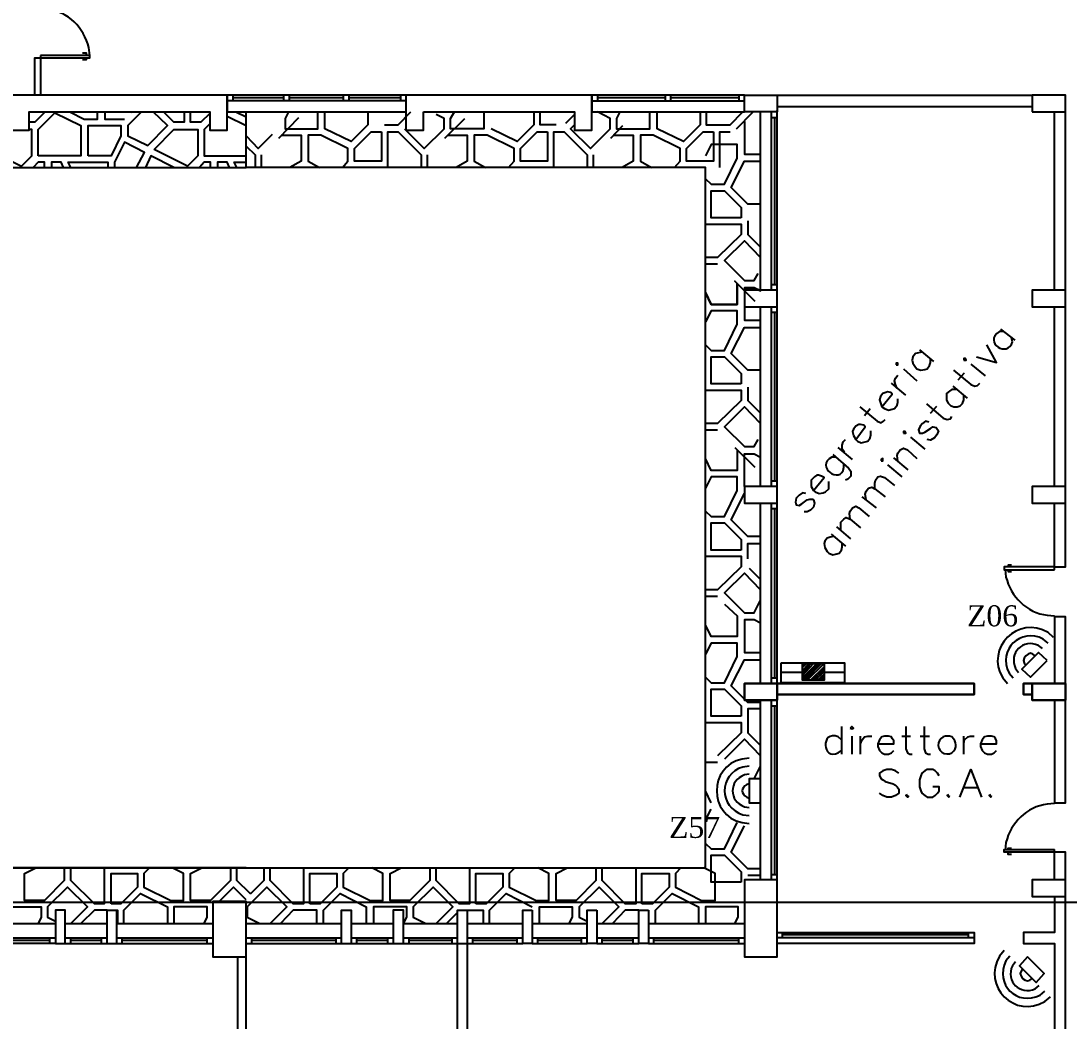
# Model space of a CAD drawing. Header units: millimetres. Extents: x 2592 to 5194, y 1172 to 2359.
# Drawn here: x 2597.608 to 2598.707, y 1182.285 to 1183.334 of the extents above; entities that cross this region are included whole.
import ezdxf

# ---------------------------------------------------------------- set-up
doc = ezdxf.new("R2010")
doc.units = ezdxf.units.MM
doc.layers.add('PDF _Geometria', color=7, linetype='Continuous')
doc.layers.add('PDF _Testo', color=7, linetype='Continuous')
doc.styles.add('PDF Times New Roman', font='times.ttf')

msp = doc.modelspace()

# ---------------------------------------------------------------- linework, layer by layer
msp.add_line((2595.3128, 1182.4099), (2599.5128, 1182.4099))
at = {"layer": 'PDF _Geometria', "lineweight": 25}
for points in [[(2597.6769, 1183.2974), (2597.6769, 1183.2999), (2597.6728, 1183.2999)], [(2597.6803, 1183.2974), (2597.6794, 1183.3057)], [(2597.6228, 1183.2557), (2597.6228, 1183.2949), (2597.6286, 1183.2949), (2597.6286, 1183.2557)], [(2597.6728, 1183.2932), (2597.6769, 1183.2932), (2597.6769, 1183.2949)], [(2598.0119, 1183.2557), (2597.8244, 1183.2557), (2597.5978, 1183.2557), (2597.5978, 1183.219), (2597.6169, 1183.219), (2597.6169, 1183.2382), (2597.8061, 1183.2382), (2597.8061, 1183.219), (2597.8244, 1183.219), (2597.8244, 1183.2557), (2597.8244, 1183.2382), (2598.0119, 1183.2382)], [(2597.8303, 1183.2557), (2597.8303, 1183.2499)], [(2597.8836, 1183.2557), (2597.8836, 1183.2499)], [(2597.8894, 1183.2557), (2597.8894, 1183.2499)], [(2597.9461, 1183.2557), (2597.9461, 1183.2499)], [(2597.9519, 1183.2557), (2597.9519, 1183.2499)], [(2598.0061, 1183.2557), (2598.0061, 1183.2499)], [(2598.2069, 1183.2499), (2598.3669, 1183.2499), (2598.3669, 1183.2557), (2598.4011, 1183.2557), (2598.6686, 1183.2557)], [(2598.2128, 1183.2557), (2598.2128, 1183.2499)], [(2598.2836, 1183.2557), (2598.2836, 1183.2499)], [(2598.2894, 1183.2557), (2598.2894, 1183.2499)], [(2598.3611, 1183.2557), (2598.3611, 1183.2499)], [(2598.4011, 1183.2557), (2598.4011, 1183.2382), (2598.3669, 1183.2382)], [(2598.0119, 1183.2499), (2597.8244, 1183.2499)], [(2597.8836, 1183.2532), (2597.8303, 1183.2532)], [(2597.9461, 1183.2532), (2597.8894, 1183.2532)], [(2598.0061, 1183.2532), (2597.9519, 1183.2532)], [(2598.2836, 1183.2532), (2598.2128, 1183.2532)], [(2598.3611, 1183.2532), (2598.2894, 1183.2532)], [(2598.3669, 1183.2532), (2598.3678, 1183.2532)], [(2598.4011, 1183.0515), (2598.3669, 1183.0515), (2598.3669, 1183.034), (2598.4011, 1183.034), (2598.4011, 1183.0515), (2598.4011, 1183.2399)], [(2598.3836, 1183.0515), (2598.3836, 1183.2382)], [(2598.3953, 1183.0515), (2598.3953, 1183.2382)], [(2598.4011, 1183.244), (2598.6686, 1183.244)], [(2598.6919, 1182.7615), (2598.7036, 1182.7615), (2598.7036, 1183.2399)], [(2598.6919, 1183.0515), (2598.6919, 1183.2382)], [(2598.3953, 1183.2324), (2598.4011, 1183.2324)], [(2598.3986, 1183.0574), (2598.3986, 1183.2324)], [(2598.3953, 1183.0574), (2598.4011, 1183.0574)], [(2598.3836, 1182.8457), (2598.3836, 1183.034)], [(2598.3953, 1182.8457), (2598.3953, 1183.034)], [(2598.3953, 1183.0282), (2598.4011, 1183.0282)], [(2598.3986, 1182.8515), (2598.3986, 1183.0282)], [(2598.4011, 1182.8457), (2598.4011, 1183.034)], [(2598.6919, 1182.8457), (2598.6919, 1183.034)], [(2598.6386, 1183.0082), (2598.6344, 1183.0082)], [(2598.6353, 1183.0107), (2598.6503, 1182.999)], [(2598.6103, 1182.9815), (2598.6311, 1182.9757), (2598.6211, 1182.994)], [(2598.6478, 1182.9974), (2598.6469, 1183.0015)], [(2598.5528, 1182.9865), (2598.5461, 1182.9849), (2598.5436, 1182.9815), (2598.5428, 1182.9782), (2598.5436, 1182.9749), (2598.5461, 1182.9707), (2598.5478, 1182.969), (2598.5519, 1182.9674), (2598.5561, 1182.9682), (2598.5586, 1182.969), (2598.5611, 1182.9724), (2598.5619, 1182.9757), (2598.5619, 1182.979)], [(2598.5503, 1182.989), (2598.5653, 1182.9765)], [(2598.6044, 1182.974), (2598.6194, 1182.9615)], [(2598.5269, 1182.9482), (2598.5253, 1182.9524), (2598.5244, 1182.9565), (2598.5253, 1182.959), (2598.5278, 1182.9624)], [(2598.5336, 1182.969), (2598.5478, 1182.9565)], [(2598.5861, 1182.9674), (2598.6044, 1182.9524), (2598.6086, 1182.9507), (2598.6111, 1182.9515), (2598.6136, 1182.954)], [(2598.5911, 1182.9574), (2598.5978, 1182.9649)], [(2598.5361, 1182.9415), (2598.5211, 1182.954)], [(2598.5886, 1182.9474), (2598.5844, 1182.9474), (2598.5819, 1182.9457), (2598.5786, 1182.9432), (2598.5786, 1182.9399)], [(2598.5853, 1182.9507), (2598.6003, 1182.9382)], [(2598.5111, 1182.929), (2598.5219, 1182.9424), (2598.5203, 1182.944), (2598.5169, 1182.9449), (2598.5153, 1182.944), (2598.5119, 1182.9432), (2598.5094, 1182.9399), (2598.5086, 1182.9365), (2598.5094, 1182.9332), (2598.5111, 1182.929), (2598.5136, 1182.9274), (2598.5178, 1182.9257), (2598.5219, 1182.9265), (2598.5244, 1182.9274), (2598.5269, 1182.9307), (2598.5278, 1182.934), (2598.5278, 1182.9374)], [(2598.5969, 1182.9365), (2598.5969, 1182.9407)], [(2598.4878, 1182.929), (2598.5061, 1182.914), (2598.5103, 1182.9124), (2598.5128, 1182.914), (2598.5144, 1182.9157)], [(2598.4928, 1182.9199), (2598.4986, 1182.9274)], [(2598.5578, 1182.9324), (2598.5753, 1182.9174), (2598.5794, 1182.9157), (2598.5828, 1182.9165), (2598.5844, 1182.919)], [(2598.5619, 1182.9224), (2598.5686, 1182.9299)], [(2598.4836, 1182.8949), (2598.4936, 1182.9082), (2598.4919, 1182.9099), (2598.4886, 1182.9107), (2598.4869, 1182.9107), (2598.4836, 1182.909), (2598.4811, 1182.9057), (2598.4803, 1182.9032), (2598.4811, 1182.899), (2598.4836, 1182.8949), (2598.4853, 1182.8932), (2598.4894, 1182.8915), (2598.4936, 1182.8924), (2598.4961, 1182.8932), (2598.4986, 1182.8965), (2598.4994, 1182.8999), (2598.4994, 1182.904)], [(2598.5603, 1182.9132), (2598.5569, 1182.914), (2598.5536, 1182.9115), (2598.5511, 1182.909), (2598.5494, 1182.9049), (2598.5503, 1182.9015), (2598.5536, 1182.9015), (2598.5561, 1182.9024), (2598.5619, 1182.9065), (2598.5644, 1182.9082), (2598.5678, 1182.9074), (2598.5686, 1182.9065), (2598.5703, 1182.904), (2598.5686, 1182.8999), (2598.5661, 1182.8965), (2598.5619, 1182.894), (2598.5586, 1182.8949)], [(2598.4719, 1182.8815), (2598.4694, 1182.8849), (2598.4694, 1182.889), (2598.4703, 1182.8924), (2598.4728, 1182.8949)], [(2598.5411, 1182.8974), (2598.5561, 1182.8849)], [(2598.4803, 1182.874), (2598.4653, 1182.8865)], [(2598.5278, 1182.8724), (2598.5269, 1182.8782), (2598.5278, 1182.8807), (2598.5303, 1182.884), (2598.5336, 1182.8857), (2598.5378, 1182.884), (2598.5478, 1182.8749)], [(2598.4628, 1182.8765), (2598.4586, 1182.8765)], [(2598.4594, 1182.879), (2598.4761, 1182.8649), (2598.4786, 1182.8615), (2598.4786, 1182.8565), (2598.4753, 1182.8532), (2598.4728, 1182.8524)], [(2598.5386, 1182.8632), (2598.5236, 1182.8757)], [(2598.4711, 1182.8657), (2598.4711, 1182.8699)], [(2598.5169, 1182.8682), (2598.5319, 1182.8557)], [(2598.3953, 1182.8515), (2598.4011, 1182.8515)], [(2598.4394, 1182.8415), (2598.4503, 1182.8549), (2598.4478, 1182.8565), (2598.4444, 1182.8574), (2598.4428, 1182.8574), (2598.4403, 1182.8557), (2598.4369, 1182.8524), (2598.4369, 1182.8457), (2598.4394, 1182.8415), (2598.4411, 1182.8399), (2598.4453, 1182.8382), (2598.4494, 1182.839), (2598.4519, 1182.8399), (2598.4553, 1182.8432), (2598.4553, 1182.8507)], [(2598.5036, 1182.8432), (2598.5036, 1182.849), (2598.5044, 1182.8524), (2598.5069, 1182.8557), (2598.5094, 1182.8565), (2598.5136, 1182.8549), (2598.5244, 1182.8465)], [(2598.4311, 1182.8382), (2598.4278, 1182.839), (2598.4244, 1182.8365), (2598.4211, 1182.8332), (2598.4203, 1182.829), (2598.4211, 1182.8265), (2598.4244, 1182.8257), (2598.4269, 1182.8274), (2598.4328, 1182.8315), (2598.4353, 1182.8324), (2598.4386, 1182.8324), (2598.4394, 1182.8315), (2598.4403, 1182.8282), (2598.4394, 1182.824), (2598.4361, 1182.8207), (2598.4328, 1182.819), (2598.4294, 1182.819)], [(2598.4944, 1182.8315), (2598.4936, 1182.8374), (2598.4944, 1182.8407), (2598.4969, 1182.844), (2598.5003, 1182.8449), (2598.5036, 1182.8432), (2598.5144, 1182.8349)], [(2598.4011, 1182.639), (2598.3669, 1182.639), (2598.3669, 1182.6215), (2598.4011, 1182.6215), (2598.4011, 1182.639), (2598.4011, 1182.6215), (2598.3669, 1182.6215), (2598.3669, 1182.639), (2598.4011, 1182.639), (2598.6078, 1182.639), (2598.4011, 1182.639), (2598.4011, 1182.8282)], [(2598.3836, 1182.639), (2598.3836, 1182.8282)], [(2598.3953, 1182.639), (2598.3953, 1182.8282)], [(2598.5053, 1182.8232), (2598.4903, 1182.8349)], [(2598.6919, 1182.7582), (2598.6919, 1182.7615), (2598.6919, 1182.8282)], [(2598.3953, 1182.8224), (2598.4011, 1182.8224)], [(2598.3986, 1182.6449), (2598.3986, 1182.8224)], [(2598.4778, 1182.8115), (2598.4769, 1182.8174), (2598.4778, 1182.8199), (2598.4803, 1182.8232), (2598.4836, 1182.8249), (2598.4869, 1182.8232), (2598.4978, 1182.814)], [(2598.4678, 1182.7999), (2598.4678, 1182.8082), (2598.4711, 1182.8115), (2598.4736, 1182.8132), (2598.4778, 1182.8115), (2598.4886, 1182.8024)], [(2598.4578, 1182.7957), (2598.4728, 1182.7832)], [(2598.4786, 1182.7907), (2598.4636, 1182.8032)], [(2598.4611, 1182.7932), (2598.4569, 1182.7924), (2598.4536, 1182.7915), (2598.4511, 1182.7882), (2598.4503, 1182.7857), (2598.4511, 1182.7815), (2598.4536, 1182.7774), (2598.4553, 1182.7757), (2598.4594, 1182.774), (2598.4636, 1182.7749), (2598.4661, 1182.7757), (2598.4686, 1182.779), (2598.4694, 1182.7824), (2598.4694, 1182.7857)], [(2598.7036, 1182.6215), (2598.7036, 1182.639), (2598.7036, 1182.6215), (2598.6686, 1182.6215), (2598.6686, 1182.639), (2598.6686, 1182.6215), (2598.7036, 1182.6215), (2598.7036, 1182.709), (2598.6919, 1182.709), (2598.6919, 1182.639)], [(2598.3953, 1182.6449), (2598.4011, 1182.6449)], [(2598.6919, 1182.6215), (2598.6919, 1182.514), (2598.7036, 1182.514), (2598.7036, 1182.639), (2598.6686, 1182.639), (2598.7036, 1182.639)], [(2598.4011, 1182.4332), (2598.3669, 1182.4332), (2598.3669, 1182.3524), (2598.4011, 1182.3524), (2598.4011, 1182.4332), (2598.4011, 1182.6215)], [(2598.3836, 1182.4332), (2598.3836, 1182.6215)], [(2598.3953, 1182.4332), (2598.3953, 1182.6215)], [(2598.3953, 1182.6157), (2598.4011, 1182.6157)], [(2598.3986, 1182.439), (2598.3986, 1182.6157)], [(2598.4686, 1182.594), (2598.4686, 1182.5649)], [(2598.5361, 1182.594), (2598.5361, 1182.5707), (2598.5378, 1182.5665), (2598.5403, 1182.5649), (2598.5428, 1182.5649)], [(2598.5553, 1182.594), (2598.5553, 1182.5707), (2598.5569, 1182.5665), (2598.5594, 1182.5649), (2598.5619, 1182.5649)], [(2598.4686, 1182.5799), (2598.4653, 1182.5832)], [(2598.4794, 1182.584), (2598.4794, 1182.5649)], [(2598.4886, 1182.5649), (2598.4886, 1182.584)], [(2598.4886, 1182.5757), (2598.4903, 1182.5799), (2598.4928, 1182.5832), (2598.4961, 1182.584), (2598.5003, 1182.584)], [(2598.5069, 1182.5757), (2598.5236, 1182.5757), (2598.5236, 1182.579), (2598.5219, 1182.5815), (2598.5211, 1182.5832), (2598.5178, 1182.584), (2598.5136, 1182.584), (2598.5111, 1182.5832), (2598.5086, 1182.5799), (2598.5069, 1182.5757), (2598.5069, 1182.5732), (2598.5086, 1182.569), (2598.5111, 1182.5665), (2598.5136, 1182.5649), (2598.5178, 1182.5649), (2598.5211, 1182.5665), (2598.5236, 1182.569)], [(2598.5319, 1182.584), (2598.5411, 1182.584)], [(2598.5511, 1182.584), (2598.5611, 1182.584)], [(2598.5969, 1182.5649), (2598.5969, 1182.584)], [(2598.5969, 1182.5757), (2598.5978, 1182.5799), (2598.6011, 1182.5832), (2598.6036, 1182.584), (2598.6078, 1182.584)], [(2598.6144, 1182.5757), (2598.6311, 1182.5757), (2598.6311, 1182.579), (2598.6303, 1182.5815), (2598.6286, 1182.5832), (2598.6261, 1182.584), (2598.6219, 1182.584), (2598.6186, 1182.5832), (2598.6161, 1182.5799), (2598.6144, 1182.5757), (2598.6144, 1182.5732), (2598.6161, 1182.569), (2598.6186, 1182.5665), (2598.6219, 1182.5649), (2598.6261, 1182.5649), (2598.6286, 1182.5665), (2598.6311, 1182.569)], [(2598.4653, 1182.5665), (2598.4686, 1182.569)], [(2598.5286, 1182.5449), (2598.5253, 1182.5474), (2598.5211, 1182.549), (2598.5161, 1182.549), (2598.5119, 1182.5474), (2598.5086, 1182.5449), (2598.5086, 1182.5424), (2598.5103, 1182.539), (2598.5119, 1182.5382), (2598.5144, 1182.5365), (2598.5228, 1182.534), (2598.5253, 1182.5324), (2598.5269, 1182.5307), (2598.5286, 1182.5282), (2598.5286, 1182.524), (2598.5253, 1182.5215), (2598.5211, 1182.5199), (2598.5161, 1182.5199), (2598.5119, 1182.5215), (2598.5086, 1182.524)], [(2598.5711, 1182.5424), (2598.5694, 1182.5449), (2598.5669, 1182.5474), (2598.5644, 1182.549), (2598.5586, 1182.549), (2598.5561, 1182.5474), (2598.5528, 1182.5449), (2598.5519, 1182.5424), (2598.5503, 1182.5382), (2598.5503, 1182.5307), (2598.5519, 1182.5265), (2598.5528, 1182.524), (2598.5561, 1182.5215), (2598.5586, 1182.5199), (2598.5644, 1182.5199), (2598.5669, 1182.5215), (2598.5694, 1182.524), (2598.5711, 1182.5265), (2598.5711, 1182.5307), (2598.5644, 1182.5307)], [(2598.5928, 1182.5199), (2598.6044, 1182.549), (2598.6153, 1182.5199)], [(2598.5969, 1182.5299), (2598.6111, 1182.5299)], [(2598.5378, 1182.5224), (2598.5361, 1182.5215), (2598.5378, 1182.5199), (2598.5394, 1182.5215)], [(2598.5811, 1182.5224), (2598.5794, 1182.5215), (2598.5811, 1182.5199), (2598.5819, 1182.5215)], [(2598.6253, 1182.5224), (2598.6236, 1182.5215), (2598.6253, 1182.5199), (2598.6261, 1182.5215)], [(2598.6919, 1182.4332), (2598.6919, 1182.4624), (2598.6919, 1182.4649)], [(2598.6919, 1182.239), (2598.7036, 1182.239), (2598.7036, 1182.4624), (2598.6919, 1182.4624)], [(2598.3953, 1182.439), (2598.4011, 1182.439)], [(2598.7036, 1182.4332), (2598.6686, 1182.4332), (2598.6686, 1182.4157), (2598.7036, 1182.4157)], [(2597.8353, 1182.3524), (2597.8353, 1182.0799), (2597.8444, 1182.0799), (2597.8444, 1182.3524), (2597.8444, 1182.4107), (2597.8094, 1182.4107), (2597.8094, 1182.3524), (2597.8444, 1182.3524)], [(2598.6919, 1182.4157), (2598.6919, 1182.3782), (2598.6594, 1182.3782), (2598.6594, 1182.3665), (2598.6919, 1182.3665), (2598.6919, 1181.9607), (2598.4069, 1181.9607), (2598.4069, 1181.9665), (2598.6919, 1181.9665)], [(2597.6544, 1182.3665), (2597.6544, 1182.4015), (2597.6444, 1182.4015), (2597.6444, 1182.3665), (2597.6544, 1182.3665), (2597.7086, 1182.3665), (2597.8094, 1182.3665)], [(2597.6986, 1182.3665), (2597.6986, 1182.4015), (2597.7086, 1182.4015), (2597.7094, 1182.4015), (2597.7094, 1182.3874)], [(2597.7086, 1182.3665), (2597.7086, 1182.4015)], [(2597.8444, 1182.3665), (2597.9444, 1182.3665), (2597.9544, 1182.3665), (2597.9986, 1182.3665), (2598.0094, 1182.3665), (2598.0094, 1182.4015), (2597.9986, 1182.4015), (2597.9986, 1182.3665)], [(2597.9444, 1182.3665), (2597.9444, 1182.4015), (2597.9544, 1182.4015), (2597.9544, 1182.3665)], [(2598.0661, 1182.3665), (2598.0661, 1182.4015), (2598.0761, 1182.4015), (2598.0761, 1182.3665)], [(2597.5878, 1182.3874), (2597.6444, 1182.3874)], [(2597.6544, 1182.3874), (2597.6986, 1182.3874)], [(2597.7086, 1182.3874), (2597.8094, 1182.3874)], [(2597.8444, 1182.3874), (2597.9444, 1182.3874)], [(2597.9544, 1182.3874), (2597.9986, 1182.3874)], [(2598.0094, 1182.3874), (2598.0661, 1182.3874)], [(2598.0761, 1182.3874), (2598.1344, 1182.3874)], [(2598.1444, 1182.3874), (2598.2019, 1182.3874)], [(2598.2119, 1182.3874), (2598.2561, 1182.3874)], [(2598.2661, 1182.3874), (2598.3669, 1182.3874)], [(2598.4011, 1182.3782), (2598.6078, 1182.3782), (2598.6078, 1182.3665), (2598.4011, 1182.3665)], [(2598.4069, 1182.3724), (2598.4069, 1182.3782)], [(2598.6019, 1182.3724), (2598.6019, 1182.3782)], [(2597.6444, 1182.3665), (2597.5878, 1182.3665), (2597.5769, 1182.3665), (2597.5769, 1181.984), (2597.3511, 1181.984), (2597.3511, 1181.9724), (2597.6353, 1181.9724), (2597.6353, 1181.9607)], [(2597.5878, 1182.3724), (2597.6444, 1182.3724)], [(2597.5936, 1182.3699), (2597.6386, 1182.3699)], [(2597.6386, 1182.3665), (2597.6386, 1182.3724)], [(2597.6544, 1182.3724), (2597.6986, 1182.3724)], [(2597.6603, 1182.3665), (2597.6603, 1182.3724)], [(2597.6603, 1182.3699), (2597.6928, 1182.3699)], [(2597.6928, 1182.3665), (2597.6928, 1182.3724)], [(2597.7086, 1182.3724), (2597.8094, 1182.3724)], [(2597.7144, 1182.3665), (2597.7144, 1182.3724)], [(2597.7144, 1182.3699), (2597.8036, 1182.3699)], [(2597.8036, 1182.3665), (2597.8036, 1182.3724)], [(2597.8444, 1182.3724), (2597.9444, 1182.3724)], [(2597.8503, 1182.3665), (2597.8503, 1182.3724)], [(2597.8503, 1182.3699), (2597.9386, 1182.3699)], [(2597.9386, 1182.3665), (2597.9386, 1182.3724)], [(2597.9544, 1182.3724), (2597.9986, 1182.3724)], [(2597.9603, 1182.3665), (2597.9603, 1182.3724)], [(2597.9603, 1182.3699), (2597.9928, 1182.3699)], [(2597.9928, 1182.3665), (2597.9928, 1182.3724)], [(2598.6078, 1182.3724), (2598.4011, 1182.3724)], [(2598.6019, 1182.3757), (2598.4069, 1182.3757)]]:
    msp.add_lwpolyline(points, dxfattribs=at)
for points in [[(2597.6286, 1183.2974), (2597.6286, 1183.2949), (2597.6803, 1183.2949), (2597.6803, 1183.2974)], [(2598.0303, 1183.2382), (2598.1886, 1183.2382), (2598.1886, 1183.219), (2598.2069, 1183.219), (2598.2069, 1183.2557), (2598.2069, 1183.2382), (2598.3669, 1183.2382), (2598.3669, 1183.2557), (2598.2069, 1183.2557), (2598.0119, 1183.2557), (2598.0119, 1183.219), (2598.0303, 1183.219)], [(2598.6686, 1183.2382), (2598.7036, 1183.2382), (2598.7036, 1183.2557), (2598.6686, 1183.2557)], [(2598.7036, 1183.0515), (2598.6686, 1183.0515), (2598.6686, 1183.034), (2598.7036, 1183.034)], [(2598.5261, 1182.9732), (2598.5278, 1182.9732), (2598.5278, 1182.9749), (2598.5261, 1182.9749)], [(2598.5969, 1182.9782), (2598.5994, 1182.9782), (2598.5986, 1182.9799), (2598.5969, 1182.9799)], [(2598.5336, 1182.9015), (2598.5361, 1182.9015), (2598.5353, 1182.9032), (2598.5336, 1182.9032)], [(2598.5103, 1182.8724), (2598.5119, 1182.8724), (2598.5119, 1182.8749), (2598.5103, 1182.874)], [(2598.4011, 1182.8457), (2598.3669, 1182.8457), (2598.3669, 1182.8282), (2598.4011, 1182.8282)], [(2598.7036, 1182.8457), (2598.6686, 1182.8457), (2598.6686, 1182.8282), (2598.7036, 1182.8282)], [(2598.6078, 1182.639), (2598.6078, 1182.6274)], [(2598.6686, 1182.6274), (2598.6594, 1182.6274), (2598.6594, 1182.639), (2598.6686, 1182.639), (2598.6594, 1182.639), (2598.6594, 1182.6274)], [(2598.6078, 1182.6274), (2598.4011, 1182.6274)], [(2598.4778, 1182.5924), (2598.4794, 1182.5915), (2598.4811, 1182.5924), (2598.4794, 1182.594)], [(2598.1444, 1182.4015), (2598.1444, 1182.3665), (2598.1344, 1182.3665), (2598.1344, 1182.4015)], [(2598.2119, 1182.4015), (2598.2119, 1182.3665), (2598.2019, 1182.3665), (2598.2019, 1182.4015)], [(2598.2661, 1182.4015), (2598.2661, 1182.3665), (2598.2561, 1182.3665), (2598.2561, 1182.4015)], [(2598.0661, 1182.3665), (2598.0761, 1182.3665), (2598.0761, 1182.0799), (2598.0661, 1182.0799)]]:
    msp.add_lwpolyline(points, close=True, dxfattribs=at)
at = {"layer": 'PDF _Geometria', "color": 8, "lineweight": 25, "true_color": 0x808080}
for points in [[(2596.5961, 1183.2382), (2596.5961, 1183.1799), (2597.2219, 1183.1799), (2597.2219, 1183.0499), (2597.5961, 1183.0499), (2597.5961, 1183.1799), (2597.8444, 1183.1799), (2597.8444, 1183.2382)], [(2597.6336, 1183.2382), (2597.6228, 1183.2274), (2597.6169, 1183.2274)], [(2597.6594, 1183.2382), (2597.6744, 1183.2307), (2597.6886, 1183.2307), (2597.6886, 1183.2382)], [(2597.6961, 1183.2382), (2597.6961, 1183.2307), (2597.7169, 1183.2307)], [(2597.7344, 1183.2382), (2597.7203, 1183.224), (2597.7203, 1183.2132), (2597.7411, 1183.2032), (2597.7619, 1183.224), (2597.7469, 1183.2382)], [(2597.7794, 1183.2382), (2597.7794, 1183.2274), (2597.7686, 1183.2274), (2597.7578, 1183.2382)], [(2597.8061, 1183.2365), (2597.7969, 1183.2274), (2597.7861, 1183.2274), (2597.7861, 1183.2382)], [(2597.8244, 1183.234), (2597.8444, 1183.224)], [(2597.8336, 1183.2382), (2597.8444, 1183.2332)], [(2597.8886, 1183.2382), (2597.8853, 1183.2315), (2597.8853, 1183.2207), (2597.9194, 1183.2207), (2597.9194, 1183.2382)], [(2597.9719, 1183.2382), (2597.9719, 1183.2249), (2597.9544, 1183.2074), (2597.9269, 1183.2207), (2597.9269, 1183.2382)], [(2597.9894, 1183.2249), (2598.0036, 1183.2249), (2598.0169, 1183.2382)], [(2598.0103, 1183.2207), (2598.0311, 1183.1999), (2598.0519, 1183.2207), (2598.0519, 1183.2315), (2598.0436, 1183.2357)], [(2598.0936, 1183.2382), (2598.0936, 1183.2207), (2598.0586, 1183.2207), (2598.0586, 1183.2315), (2598.0628, 1183.2382)], [(2598.1461, 1183.2382), (2598.1461, 1183.2249), (2598.1286, 1183.2074), (2598.1011, 1183.2207)], [(2598.1694, 1183.2249), (2598.1528, 1183.2249), (2598.1528, 1183.2382)], [(2598.1794, 1183.2265), (2598.1886, 1183.2357)], [(2598.1886, 1183.2249), (2598.1844, 1183.2207), (2598.2053, 1183.1999), (2598.2261, 1183.2207), (2598.2261, 1183.2315), (2598.2128, 1183.2382)], [(2598.2361, 1183.2382), (2598.2328, 1183.2315), (2598.2328, 1183.2207), (2598.2678, 1183.2207), (2598.2678, 1183.2382)], [(2598.3203, 1183.2382), (2598.3203, 1183.2249), (2598.3028, 1183.2074), (2598.2753, 1183.2207), (2598.2753, 1183.2382)], [(2598.3269, 1183.2382), (2598.3269, 1183.2249), (2598.3519, 1183.2249), (2598.3653, 1183.2382)], [(2598.3586, 1183.2207), (2598.3761, 1183.2382)], [(2597.8061, 1183.2257), (2597.8003, 1183.2199), (2597.8003, 1183.1924), (2597.8444, 1183.1924)], [(2597.8786, 1183.2107), (2597.8994, 1183.2324)], [(2598.0528, 1183.2107), (2598.0736, 1183.2315)], [(2598.2269, 1183.2107), (2598.2394, 1183.224)], [(2598.3669, 1183.2282), (2598.3669, 1183.194), (2598.3836, 1183.194)], [(2597.5978, 1183.2199), (2597.5944, 1183.2199), (2597.5736, 1183.199), (2597.6086, 1183.1815), (2597.6194, 1183.1924), (2597.6194, 1183.2199), (2597.6169, 1183.2199)], [(2597.8844, 1182.4457), (2598.3253, 1182.4457), (2598.3261, 1182.4457), (2598.3261, 1183.1799), (2598.3253, 1183.1799), (2597.8444, 1183.1799), (2597.8444, 1183.2149)], [(2597.8444, 1183.2132), (2597.8569, 1183.1999), (2597.8719, 1183.2149)], [(2597.8811, 1183.214), (2597.9019, 1183.214), (2597.9019, 1183.1865), (2597.8903, 1183.1799)], [(2597.9453, 1183.1799), (2597.9511, 1183.1865), (2597.9511, 1183.1999), (2597.9228, 1183.214), (2597.9094, 1183.214), (2597.9094, 1183.1865), (2597.9211, 1183.1799)], [(2597.9928, 1183.1799), (2597.9928, 1183.2174), (2598.0036, 1183.2174), (2598.0278, 1183.1932), (2598.0278, 1183.1799)], [(2598.0553, 1183.214), (2598.0761, 1183.214), (2598.0761, 1183.1865), (2598.0644, 1183.1799)], [(2598.1194, 1183.1799), (2598.1253, 1183.1865), (2598.1253, 1183.1999), (2598.0969, 1183.214), (2598.0836, 1183.214), (2598.0836, 1183.1865), (2598.0953, 1183.1799)], [(2598.1669, 1183.1799), (2598.1669, 1183.2174), (2598.1778, 1183.2174), (2598.2019, 1183.1932), (2598.2019, 1183.1799)], [(2598.2294, 1183.214), (2598.2503, 1183.214), (2598.2503, 1183.1865), (2598.2386, 1183.1799)], [(2598.2936, 1183.1799), (2598.2994, 1183.1865), (2598.2994, 1183.1999), (2598.2711, 1183.214), (2598.2578, 1183.214), (2598.2578, 1183.1865), (2598.2694, 1183.1799)], [(2598.3411, 1183.1799), (2598.3411, 1183.2174), (2598.3519, 1183.2174)], [(2597.7294, 1183.1799), (2597.7378, 1183.1957), (2597.7169, 1183.2065), (2597.7061, 1183.1857), (2597.7061, 1183.1799)], [(2597.8444, 1183.2024), (2597.8536, 1183.1932), (2597.8536, 1183.1799)], [(2598.3261, 1183.1682), (2598.3319, 1183.1624), (2598.3461, 1183.1624), (2598.3594, 1183.1899), (2598.3594, 1183.204), (2598.3319, 1183.204), (2598.3261, 1183.1924)], [(2597.7686, 1183.1799), (2597.7444, 1183.1924), (2597.7386, 1183.1799)], [(2597.8603, 1183.1799), (2597.8603, 1183.1932)], [(2598.0344, 1183.1799), (2598.0344, 1183.1932)], [(2598.2086, 1183.1799), (2598.2086, 1183.1932)], [(2597.6328, 1183.1799), (2597.6328, 1183.1857), (2597.6261, 1183.1857), (2597.6211, 1183.1799)], [(2597.6528, 1183.1799), (2597.6503, 1183.1857), (2597.6403, 1183.1857), (2597.6403, 1183.1799)], [(2597.6603, 1183.1799), (2597.6578, 1183.1857), (2597.6994, 1183.1857), (2597.6994, 1183.1799)], [(2597.8069, 1183.1799), (2597.8069, 1183.1857), (2597.8003, 1183.1857), (2597.7953, 1183.1799)], [(2597.8269, 1183.1799), (2597.8244, 1183.1857), (2597.8144, 1183.1857), (2597.8144, 1183.1799)], [(2597.8344, 1183.1799), (2597.8319, 1183.1857), (2597.8444, 1183.1857)], [(2598.3836, 1183.1415), (2598.3703, 1183.1415), (2598.3528, 1183.159), (2598.3669, 1183.1865), (2598.3836, 1183.1865)], [(2598.3703, 1183.124), (2598.3703, 1183.1099), (2598.3836, 1183.0965)], [(2598.3261, 1183.1207), (2598.3636, 1183.1207), (2598.3636, 1183.1099), (2598.3386, 1183.0857), (2598.3261, 1183.0857)], [(2598.3836, 1183.0857), (2598.3669, 1183.1032), (2598.3461, 1183.0824), (2598.3669, 1183.0615), (2598.3769, 1183.0615), (2598.3811, 1183.069)], [(2598.3261, 1182.5782), (2598.3261, 1183.0949)], [(2598.3261, 1183.079), (2598.3386, 1183.079)], [(2598.3669, 1183.054), (2598.3669, 1183.0199), (2598.3836, 1183.0199)], [(2598.3261, 1182.994), (2598.3319, 1182.9882), (2598.3461, 1182.9882), (2598.3594, 1183.0157), (2598.3594, 1183.0299), (2598.3319, 1183.0299), (2598.3261, 1183.0182)], [(2598.3836, 1182.9674), (2598.3703, 1182.9674), (2598.3528, 1182.9849), (2598.3669, 1183.0124), (2598.3836, 1183.0124)], [(2598.3703, 1182.9499), (2598.3703, 1182.9357), (2598.3836, 1182.9224)], [(2598.3261, 1182.9465), (2598.3636, 1182.9465), (2598.3636, 1182.9357), (2598.3386, 1182.9115), (2598.3261, 1182.9115)], [(2598.3836, 1182.9115), (2598.3669, 1182.929), (2598.3461, 1182.9082), (2598.3669, 1182.8874), (2598.3769, 1182.8874), (2598.3811, 1182.8949)], [(2598.3261, 1182.9049), (2598.3386, 1182.9049)], [(2598.3594, 1182.884), (2598.3594, 1182.8624), (2598.3319, 1182.8624), (2598.3261, 1182.8749)], [(2598.3569, 1182.8865), (2598.3778, 1182.8657)], [(2598.3836, 1182.8457), (2598.3669, 1182.8457), (2598.3669, 1182.8799), (2598.3769, 1182.8799), (2598.3836, 1182.8765)], [(2598.3261, 1182.8199), (2598.3319, 1182.814), (2598.3461, 1182.814), (2598.3594, 1182.8415), (2598.3594, 1182.8557), (2598.3319, 1182.8557), (2598.3261, 1182.844)], [(2598.3836, 1182.7932), (2598.3703, 1182.7932), (2598.3528, 1182.8107), (2598.3669, 1182.8382)], [(2598.3703, 1182.7699), (2598.3703, 1182.7857), (2598.3836, 1182.7857)], [(2598.3261, 1182.7724), (2598.3636, 1182.7724), (2598.3636, 1182.7615), (2598.3386, 1182.7374), (2598.3261, 1182.7374)], [(2598.3836, 1182.7374), (2598.3669, 1182.7549), (2598.3461, 1182.734), (2598.3669, 1182.7132), (2598.3769, 1182.7132), (2598.3836, 1182.7265)], [(2598.3719, 1182.7599), (2598.3836, 1182.7482)], [(2598.3261, 1182.7307), (2598.3386, 1182.7307)], [(2598.3461, 1182.7224), (2598.3594, 1182.7099), (2598.3594, 1182.6882), (2598.3319, 1182.6882), (2598.3261, 1182.7007)], [(2598.3836, 1182.7024), (2598.3769, 1182.7057), (2598.3669, 1182.7057), (2598.3669, 1182.6715), (2598.3836, 1182.6715)], [(2598.3261, 1182.6457), (2598.3319, 1182.6399), (2598.3461, 1182.6399), (2598.3594, 1182.6674), (2598.3594, 1182.6815), (2598.3319, 1182.6815), (2598.3261, 1182.6699)], [(2598.3836, 1182.619), (2598.3703, 1182.619), (2598.3528, 1182.6365), (2598.3669, 1182.664), (2598.3836, 1182.664)], [(2598.3836, 1182.6124), (2598.3703, 1182.6124), (2598.3703, 1182.5874), (2598.3836, 1182.574)], [(2598.3261, 1182.5982), (2598.3636, 1182.5982), (2598.3636, 1182.5874), (2598.3386, 1182.5632)], [(2598.3836, 1182.5632), (2598.3669, 1182.5807), (2598.3461, 1182.5599)], [(2598.3261, 1182.5565), (2598.3386, 1182.5565)], [(2598.3769, 1182.539), (2598.3836, 1182.5524)], [(2598.3319, 1182.514), (2598.3261, 1182.5265)], [(2598.3261, 1182.4957), (2598.3319, 1182.5074)], [(2598.3261, 1182.4715), (2598.3319, 1182.4657), (2598.3461, 1182.4657), (2598.3594, 1182.4932)], [(2598.3836, 1182.4449), (2598.3703, 1182.4449), (2598.3528, 1182.4624), (2598.3669, 1182.4899)], [(2597.3278, 1182.4457), (2597.8444, 1182.4457), (2597.3278, 1182.4457)], [(2597.6536, 1182.4457), (2597.6536, 1182.4324), (2597.6328, 1182.4115), (2597.6119, 1182.4115), (2597.6119, 1182.4399), (2597.6236, 1182.4457)], [(2597.6953, 1182.4457), (2597.6953, 1182.4082), (2597.6853, 1182.4082), (2597.6603, 1182.4324), (2597.6603, 1182.4457)], [(2597.7428, 1182.4457), (2597.7369, 1182.4399), (2597.7369, 1182.4257), (2597.7653, 1182.4115), (2597.7786, 1182.4115), (2597.7786, 1182.4399), (2597.7669, 1182.4457)], [(2597.8278, 1182.4457), (2597.8278, 1182.4324), (2597.8069, 1182.4115), (2597.7861, 1182.4115), (2597.7861, 1182.4399), (2597.7978, 1182.4457)], [(2597.8628, 1182.4457), (2597.8628, 1182.4332), (2597.8628, 1182.4324), (2597.8494, 1182.419), (2597.8486, 1182.419), (2597.8344, 1182.4324), (2597.8344, 1182.4457)], [(2597.8444, 1182.4457), (2597.8903, 1182.4457)], [(2597.9044, 1182.4457), (2597.9044, 1182.4082), (2597.8936, 1182.4082), (2597.8694, 1182.4324), (2597.8694, 1182.4457)], [(2597.9519, 1182.4457), (2597.9461, 1182.4399), (2597.9461, 1182.4257), (2597.9744, 1182.4115), (2597.9878, 1182.4115), (2597.9878, 1182.4399), (2597.9761, 1182.4457)], [(2598.0369, 1182.4457), (2598.0369, 1182.4332), (2598.0369, 1182.4324), (2598.0161, 1182.4115), (2597.9953, 1182.4115), (2597.9953, 1182.4399), (2598.0069, 1182.4457)], [(2598.0786, 1182.4457), (2598.0786, 1182.4082), (2598.0678, 1182.4082), (2598.0436, 1182.4324), (2598.0436, 1182.4457)], [(2598.1261, 1182.4457), (2598.1203, 1182.4399), (2598.1203, 1182.4257), (2598.1486, 1182.4115), (2598.1619, 1182.4115), (2598.1619, 1182.4399), (2598.1503, 1182.4457)], [(2598.2111, 1182.4457), (2598.2111, 1182.4324), (2598.1903, 1182.4115), (2598.1694, 1182.4115), (2598.1694, 1182.4399), (2598.1811, 1182.4457)], [(2598.2528, 1182.4457), (2598.2528, 1182.4082), (2598.2419, 1182.4082), (2598.2178, 1182.4324), (2598.2178, 1182.4457)], [(2598.3003, 1182.4457), (2598.2944, 1182.4399), (2598.2944, 1182.4257), (2598.3219, 1182.4115), (2598.3361, 1182.4115), (2598.3361, 1182.4399), (2598.3244, 1182.4457)], [(2598.3703, 1182.4382), (2598.3836, 1182.4382)], [(2597.6603, 1182.3874), (2597.6778, 1182.4049), (2597.6569, 1182.4257), (2597.6361, 1182.4049), (2597.6361, 1182.394), (2597.6444, 1182.3899)], [(2597.8444, 1182.4124), (2597.8311, 1182.4257), (2597.8161, 1182.4107)], [(2597.8694, 1182.3874), (2597.8869, 1182.4049), (2597.8661, 1182.4257), (2597.8453, 1182.4049), (2597.8453, 1182.394), (2597.8586, 1182.3874)], [(2598.0436, 1182.3874), (2598.0611, 1182.4049), (2598.0403, 1182.4257), (2598.0194, 1182.4049), (2598.0194, 1182.394), (2598.0328, 1182.3874)], [(2598.2178, 1182.3874), (2598.2353, 1182.4049), (2598.2144, 1182.4257), (2598.1936, 1182.4049), (2598.1936, 1182.394), (2598.2019, 1182.3899)], [(2597.7161, 1182.3874), (2597.7161, 1182.4015), (2597.7336, 1182.419), (2597.7619, 1182.4049), (2597.7619, 1182.3874)], [(2597.9253, 1182.3874), (2597.9253, 1182.4015), (2597.9428, 1182.419), (2597.9703, 1182.4049), (2597.9703, 1182.3874)], [(2598.0994, 1182.3874), (2598.0994, 1182.4015), (2598.1169, 1182.419), (2598.1444, 1182.4049)], [(2598.2736, 1182.3874), (2598.2736, 1182.4015), (2598.2911, 1182.419), (2598.3186, 1182.4049), (2598.3186, 1182.3874)], [(2597.5944, 1182.3874), (2597.5944, 1182.4049), (2597.6294, 1182.4049), (2597.6294, 1182.394), (2597.6261, 1182.3874)], [(2597.6986, 1182.4015), (2597.6853, 1182.4015), (2597.6711, 1182.3874)], [(2597.8003, 1182.3874), (2597.8036, 1182.394), (2597.8036, 1182.4049), (2597.7686, 1182.4049), (2597.7686, 1182.3874)], [(2597.9186, 1182.3874), (2597.9186, 1182.4015), (2597.8936, 1182.4015), (2597.8803, 1182.3874)], [(2598.0094, 1182.3874), (2598.0128, 1182.394), (2598.0128, 1182.4049), (2597.9778, 1182.4049), (2597.9778, 1182.3874)], [(2598.0661, 1182.399), (2598.0544, 1182.3874)], [(2598.0761, 1182.4015), (2598.0928, 1182.4015), (2598.0928, 1182.3874)], [(2598.1519, 1182.3874), (2598.1519, 1182.4049), (2598.1861, 1182.4049), (2598.1861, 1182.394), (2598.1828, 1182.3874)], [(2598.2561, 1182.4015), (2598.2419, 1182.4015), (2598.2286, 1182.3874)], [(2598.3569, 1182.3874), (2598.3603, 1182.394), (2598.3603, 1182.4049), (2598.3261, 1182.4049), (2598.3261, 1182.3874)]]:
    msp.add_lwpolyline(points, dxfattribs=at)
for points in [[(2597.6261, 1183.1924), (2597.6261, 1183.2199), (2597.6436, 1183.2374), (2597.6711, 1183.224), (2597.6711, 1183.1924)], [(2597.6786, 1183.1924), (2597.6786, 1183.224), (2597.7128, 1183.224), (2597.7128, 1183.2132), (2597.7028, 1183.1924)], [(2597.7478, 1183.199), (2597.7686, 1183.2199), (2597.7936, 1183.2199), (2597.7936, 1183.1924), (2597.7828, 1183.1815)], [(2597.9861, 1183.2174), (2597.9861, 1183.1865), (2597.9578, 1183.1865), (2597.9578, 1183.1999), (2597.9753, 1183.2174)], [(2598.1603, 1183.2174), (2598.1603, 1183.1865), (2598.1319, 1183.1865), (2598.1319, 1183.1999), (2598.1494, 1183.2174)], [(2598.3344, 1183.2174), (2598.3344, 1183.1865), (2598.3061, 1183.1865), (2598.3061, 1183.1999), (2598.3236, 1183.2174)], [(2598.3636, 1183.1274), (2598.3319, 1183.1274), (2598.3319, 1183.1557), (2598.3461, 1183.1557), (2598.3636, 1183.1382)], [(2598.3594, 1183.0365), (2598.3594, 1183.0582), (2598.3594, 1183.0365), (2598.3319, 1183.0365), (2598.3261, 1183.049), (2598.3319, 1183.0365)], [(2598.3778, 1183.0399), (2598.3569, 1183.0607)], [(2598.3769, 1183.054), (2598.3669, 1183.054), (2598.3769, 1183.054), (2598.3836, 1183.0507)], [(2598.3636, 1182.9532), (2598.3319, 1182.9532), (2598.3319, 1182.9815), (2598.3461, 1182.9815), (2598.3636, 1182.964)], [(2598.3636, 1182.779), (2598.3319, 1182.779), (2598.3319, 1182.8074), (2598.3461, 1182.8074), (2598.3636, 1182.7899)], [(2598.3636, 1182.6049), (2598.3319, 1182.6049), (2598.3319, 1182.6332), (2598.3461, 1182.6332), (2598.3636, 1182.6157)], [(2598.3636, 1182.4307), (2598.3319, 1182.4307), (2598.3319, 1182.459), (2598.3461, 1182.459), (2598.3636, 1182.4415)], [(2597.7028, 1182.4082), (2597.7028, 1182.4399), (2597.7303, 1182.4399), (2597.7303, 1182.4257), (2597.7128, 1182.4082)], [(2597.9111, 1182.4082), (2597.9111, 1182.4399), (2597.9394, 1182.4399), (2597.9394, 1182.4257), (2597.9219, 1182.4082)], [(2598.0853, 1182.4082), (2598.0853, 1182.4399), (2598.1136, 1182.4399), (2598.1136, 1182.4257), (2598.0961, 1182.4082)], [(2598.2594, 1182.4082), (2598.2594, 1182.4399), (2598.2878, 1182.4399), (2598.2878, 1182.4257), (2598.2703, 1182.4082)]]:
    msp.add_lwpolyline(points, close=True, dxfattribs=at)
at = {"layer": 'PDF _Geometria', "color": 253, "lineweight": 25, "true_color": 0x999999}
msp.add_lwpolyline([(2597.7244, 1183.2382), (2597.7236, 1183.2374)], dxfattribs=at)
at = {"layer": 'PDF _Geometria', "color": 4, "lineweight": 25}
for points in [[(2598.6919, 1182.7615), (2598.6394, 1182.7615), (2598.6394, 1182.7582), (2598.6919, 1182.7582)], [(2598.6469, 1182.7632), (2598.6436, 1182.7632), (2598.6436, 1182.7615)], [(2598.6403, 1182.759), (2598.6411, 1182.7507)], [(2598.6436, 1182.7582), (2598.6436, 1182.7565), (2598.6469, 1182.7565)], [(2598.6844, 1182.7107), (2598.6919, 1182.7099)], [(2598.6919, 1182.5132), (2598.6844, 1182.5124)], [(2598.6919, 1182.4624), (2598.6394, 1182.4624), (2598.6394, 1182.4649), (2598.6919, 1182.4649)], [(2598.6411, 1182.4724), (2598.6403, 1182.464)], [(2598.6436, 1182.4649), (2598.6436, 1182.4665), (2598.6469, 1182.4665)], [(2598.6469, 1182.4599), (2598.6436, 1182.4599), (2598.6436, 1182.4624)], [(2598.0094, 1182.3724), (2598.0661, 1182.3724)], [(2598.0094, 1182.3665), (2598.0661, 1182.3665)], [(2598.0153, 1182.3665), (2598.0153, 1182.3724)], [(2598.0153, 1182.3699), (2598.0603, 1182.3699)], [(2598.0603, 1182.3665), (2598.0603, 1182.3724)], [(2598.0761, 1182.3724), (2598.1344, 1182.3724)], [(2598.0761, 1182.3665), (2598.1344, 1182.3665)], [(2598.0819, 1182.3665), (2598.0819, 1182.3724)], [(2598.0819, 1182.3699), (2598.1286, 1182.3699)], [(2598.1286, 1182.3665), (2598.1286, 1182.3724)], [(2598.1444, 1182.3724), (2598.2019, 1182.3724)], [(2598.1444, 1182.3665), (2598.2019, 1182.3665)], [(2598.1503, 1182.3665), (2598.1503, 1182.3724)], [(2598.1503, 1182.3699), (2598.1961, 1182.3699)], [(2598.1961, 1182.3665), (2598.1961, 1182.3724)], [(2598.2119, 1182.3724), (2598.2561, 1182.3724)], [(2598.2119, 1182.3665), (2598.2561, 1182.3665)], [(2598.2178, 1182.3665), (2598.2178, 1182.3724)], [(2598.2178, 1182.3699), (2598.2503, 1182.3699)], [(2598.2503, 1182.3665), (2598.2503, 1182.3724)], [(2598.2661, 1182.3724), (2598.3669, 1182.3724)], [(2598.2661, 1182.3665), (2598.3669, 1182.3665)], [(2598.2719, 1182.3665), (2598.2719, 1182.3724)], [(2598.2719, 1182.3699), (2598.3611, 1182.3699)], [(2598.3611, 1182.3665), (2598.3611, 1182.3724)]]:
    msp.add_lwpolyline(points, dxfattribs=at)
at = {"layer": 'PDF _Geometria', "color": 6, "lineweight": 25}
for points in [[(2598.6853, 1182.6815), (2598.6803, 1182.6857)], [(2598.6911, 1182.6874), (2598.6853, 1182.6924)], [(2598.6794, 1182.6757), (2598.6753, 1182.679)], [(2598.6719, 1182.6682), (2598.6694, 1182.6699), (2598.6669, 1182.6707), (2598.6644, 1182.6699), (2598.6619, 1182.6682), (2598.6603, 1182.6657), (2598.6594, 1182.6632), (2598.6603, 1182.6607), (2598.6619, 1182.6582)], [(2598.4278, 1182.6507), (2598.4053, 1182.6507)], [(2598.4278, 1182.6582), (2598.4294, 1182.6599)], [(2598.4278, 1182.6557), (2598.4319, 1182.6599)], [(2598.4278, 1182.6524), (2598.4344, 1182.6599)], [(2598.4278, 1182.6499), (2598.4369, 1182.6599)], [(2598.4278, 1182.6474), (2598.4394, 1182.6599)], [(2598.4278, 1182.6449), (2598.4428, 1182.6599)], [(2598.4278, 1182.6424), (2598.4453, 1182.6599)], [(2598.4303, 1182.6424), (2598.4478, 1182.6599)], [(2598.4328, 1182.6424), (2598.4503, 1182.6599)], [(2598.4361, 1182.6424), (2598.4503, 1182.6565)], [(2598.4386, 1182.6424), (2598.4503, 1182.654)], [(2598.4411, 1182.6424), (2598.4503, 1182.6515)], [(2598.4719, 1182.6507), (2598.4503, 1182.6507)], [(2598.6511, 1182.6549), (2598.6544, 1182.6507)], [(2598.4436, 1182.6424), (2598.4503, 1182.649)], [(2598.4461, 1182.6424), (2598.4503, 1182.6465)], [(2598.4486, 1182.6424), (2598.4503, 1182.644)], [(2598.6378, 1182.6449), (2598.6428, 1182.639)], [(2598.6444, 1182.6499), (2598.6486, 1182.6449)], [(2598.3719, 1182.5607), (2598.3644, 1182.5599)], [(2598.3719, 1182.5524), (2598.3653, 1182.5515)], [(2598.3719, 1182.544), (2598.3669, 1182.5432)], [(2598.3719, 1182.534), (2598.3694, 1182.5332)], [(2598.3694, 1182.5199), (2598.3719, 1182.519)], [(2598.3669, 1182.5099), (2598.3719, 1182.509)], [(2598.3653, 1182.5015), (2598.3719, 1182.5007)], [(2598.3644, 1182.4932), (2598.3719, 1182.4924)], [(2598.6394, 1182.359), (2598.6344, 1182.3532)], [(2598.6453, 1182.3532), (2598.6411, 1182.3482)], [(2598.6511, 1182.3474), (2598.6478, 1182.3432)], [(2598.6586, 1182.3399), (2598.6569, 1182.3374), (2598.6561, 1182.3349), (2598.6569, 1182.3324), (2598.6586, 1182.3299), (2598.6611, 1182.3282), (2598.6636, 1182.3274), (2598.6661, 1182.3282), (2598.6686, 1182.3299)], [(2598.6719, 1182.319), (2598.6761, 1182.3224)], [(2598.6769, 1182.3124), (2598.6819, 1182.3165)], [(2598.6819, 1182.3057), (2598.6878, 1182.3107)]]:
    msp.add_lwpolyline(points, dxfattribs=at)
for points in [[(2598.6844, 1182.6632), (2598.6753, 1182.6715), (2598.6578, 1182.654), (2598.6669, 1182.6457)], [(2598.4053, 1182.6607), (2598.4719, 1182.6607), (2598.4719, 1182.6399), (2598.4053, 1182.6399)], [(2598.4278, 1182.6599), (2598.4503, 1182.6599), (2598.4503, 1182.6424), (2598.4278, 1182.6424)], [(2598.3836, 1182.539), (2598.3719, 1182.539), (2598.3719, 1182.514), (2598.3836, 1182.514)], [(2598.6636, 1182.3524), (2598.6553, 1182.3432), (2598.6728, 1182.3257), (2598.6811, 1182.3349)]]:
    msp.add_lwpolyline(points, close=True, dxfattribs=at)
at = {"layer": 'PDF _Geometria', "color": 6, "lineweight": 0}
msp.add_lwpolyline([(2598.4503, 1182.6599), (2598.4278, 1182.6599), (2598.4278, 1182.6424), (2598.4503, 1182.6424)], close=True, dxfattribs=at)
at = {"layer": 'PDF _Geometria', "lineweight": 25}
msp.add_lwpolyline([(2598.5844, 1182.5832), (2598.5819, 1182.584), (2598.5778, 1182.584, 1.181123), (2598.5844, 1182.5665)], format="xyb", dxfattribs=at)
for points in [[(2597.6794, 1183.3057), (2597.6741, 1183.3263), (2597.6578, 1183.3434), (2597.6361, 1183.3457)], [(2598.6344, 1183.0082), (2598.6163, 1182.9965), (2598.6437, 1182.9798), (2598.6478, 1182.9974)], [(2598.5786, 1182.9399), (2598.5767, 1182.9288), (2598.595, 1182.9236), (2598.5969, 1182.9365)], [(2598.4586, 1182.8765), (2598.4398, 1182.8668), (2598.4679, 1182.8463), (2598.4711, 1182.8657)], [(2598.4653, 1182.5832), (2598.4461, 1182.5906), (2598.4485, 1182.5574), (2598.4653, 1182.5665)], [(2598.5844, 1182.5665), (2598.5908, 1182.5716), (2598.5894, 1182.5778), (2598.5844, 1182.5832)]]:
    msp.add_open_spline(points, degree=3, dxfattribs=at)
at = {"layer": 'PDF _Geometria', "color": 4, "lineweight": 25}
for points in [[(2598.6411, 1182.7507), (2598.6464, 1182.7301), (2598.6627, 1182.713), (2598.6844, 1182.7107)], [(2598.6844, 1182.5124), (2598.6627, 1182.5101), (2598.6464, 1182.493), (2598.6411, 1182.4724)]]:
    msp.add_open_spline(points, degree=3, dxfattribs=at)
at = {"layer": 'PDF _Geometria', "color": 6, "lineweight": 25}
for points in [[(2598.6853, 1182.6924), (2598.6541, 1182.7114), (2598.6187, 1182.6761), (2598.6378, 1182.6449)], [(2598.6803, 1182.6857), (2598.6565, 1182.6977), (2598.6319, 1182.675), (2598.6444, 1182.6499)], [(2598.6753, 1182.679), (2598.659, 1182.6863), (2598.6438, 1182.6712), (2598.6511, 1182.6549)], [(2598.3644, 1182.5599), (2598.3289, 1182.5518), (2598.3289, 1182.5012), (2598.3644, 1182.4932)], [(2598.3653, 1182.5515), (2598.3394, 1182.5442), (2598.34, 1182.509), (2598.3653, 1182.5015)], [(2598.3669, 1182.5432), (2598.3503, 1182.5374), (2598.3503, 1182.5157), (2598.3669, 1182.5099)], [(2598.3694, 1182.5332), (2598.3629, 1182.5298), (2598.3629, 1182.5233), (2598.3694, 1182.5199)], [(2598.6344, 1182.3532), (2598.6154, 1182.322), (2598.6507, 1182.2867), (2598.6819, 1182.3057)], [(2598.6411, 1182.3482), (2598.6288, 1182.324), (2598.6528, 1182.3001), (2598.6769, 1182.3124)], [(2598.6478, 1182.3432), (2598.6405, 1182.3269), (2598.6556, 1182.3118), (2598.6719, 1182.319)]]:
    msp.add_open_spline(points, degree=3, dxfattribs=at)

# ---------------------------------------------------------------- texts
at = {"layer": 'PDF _Testo', "color": 6, "char_height": 0.02201, "attachment_point": 7, "style": 'PDF Times New Roman'}
for s, insert in [('Z06', (2598.6003, 1182.6987)), ('Z57', (2598.2878, 1182.4769))]:
    msp.add_mtext(s, dxfattribs=dict(at, insert=insert))

doc.saveas('drawing.dxf')
